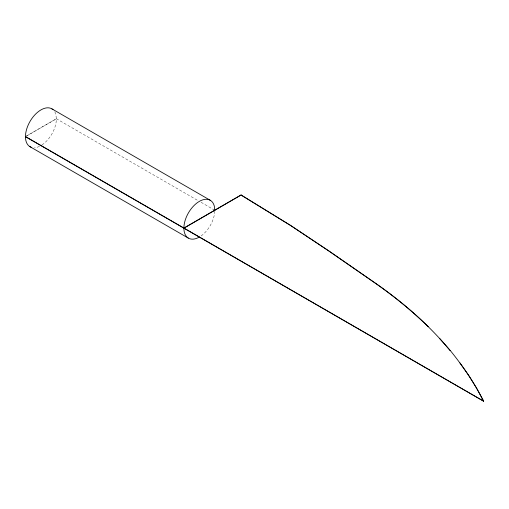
<?xml version="1.0" encoding="UTF-8"?>
<svg xmlns="http://www.w3.org/2000/svg" width="509" height="509" viewBox="0 0 509 509"><rect width="100%" height="100%" fill="white"/><g stroke="black" fill="none" stroke-linecap="round" stroke-linejoin="round"><path stroke-width="0.38" stroke-dasharray="2.54 1.91" d="M41.948 144.95A21.855 12.617 -60 0 0 56.359 118.953L55.888 114.627A21.862 12.623 -60 0 0 54.368 111.185M25.469 136.552L56.353 118.724L198.325 200.8M26.824 135.878L56.346 118.832M201.055 202.264L214.098 209.905M214.785 211.095A21.855 12.617 -60 0 1 200.381 236.424M39.454 146.357A21.855 12.617 -60 0 1 34.517 147.686"/><path stroke-width="0.76" d="M31.094 147.203A21.855 12.617 -60 0 1 25.45 136.673L25.469 136.552A21.862 12.623 -60 0 1 35.872 113.812A21.862 12.623 -60 0 1 53.006 109.651M241.113 194.979L183.889 228.14L241.113 194.979L290.62 225.417L328.833 250.892L374.255 282.349C402.326 301.773 428.362 324.316 450.23 350.599L439.655 338.517M51.937 108.875L210.351 200.336M25.469 136.552L483.55 401.149L25.45 136.673M29.897 146.63L188.336 238.104M241.113 195.106L290.62 225.544L328.833 251.026L374.255 282.476C393.381 295.761 411.552 310.42 428.215 326.695L428.215 326.568M450.23 350.466C462.993 366.2 474.433 383.035 483.55 401.149M483.55 401.022L476.596 388.093L468.713 375.343L459.92 362.923M214.798 210.427L214.302 206.088A21.862 12.623 -60 0 0 196.773 203.11A21.862 12.623 -60 0 0 183.94 229.54A21.862 12.623 -60 0 0 199.235 237.13"/></g></svg>
